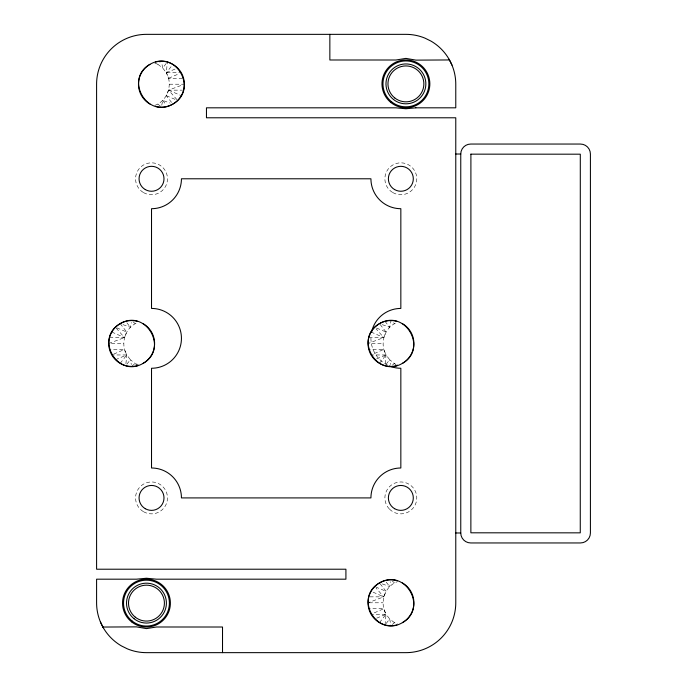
<?xml version="1.0" encoding="UTF-8"?>
<svg xmlns="http://www.w3.org/2000/svg" width="687" height="687" viewBox="0 0 687 687"><rect width="100%" height="100%" fill="white"/><g stroke="black" fill="none" stroke-linecap="round" stroke-linejoin="round"><path stroke-width="0.52" stroke-dasharray="3.44 2.58" d="M125.919 363.715L126.76 354.964C120.345 343.929 124.828 328.12 136.756 322.976M154.738 105.403C167.671 101.032 173.107 84.295 166.323 72.745L167.353 62.053M385.201 363.715L386.051 354.964C379.636 343.929 384.119 328.12 396.038 322.976M385.021 624.947L386.051 614.255C379.258 602.705 384.703 585.968 397.636 581.597M161.78 105.231L162.682 100.431L170.101 103.084M122.982 324.633L130.41 327.278L131.303 322.486M382.273 324.633L389.692 327.278L390.955 320.563L394.441 323.637M382.273 583.916L389.692 586.569L390.594 581.769M171.57 102.397L166.323 95.682L168.616 90.152L183.369 84.587M120.199 323.637L126.76 332.036L124.467 337.566L108.726 343.5L123.686 343.5M380.143 324.479L386.051 332.036L383.758 337.566L368.017 343.5L382.977 343.5M380.143 583.761L386.051 591.318L383.758 596.848L368.996 602.413M182.502 78.275L168.616 78.275L166.323 72.745L172.884 64.346M120.199 363.363L126.76 354.964L124.467 349.434L109.508 349.434M379.482 363.363L386.051 354.964L383.758 349.434L368.799 349.434M379.482 622.654L386.051 614.255L383.758 608.725L368.799 608.725M166.185 63.539L162.682 67.996L166.323 72.745L181.282 72.745M126.897 364.17L130.41 359.722L126.76 354.964L111.801 354.964M386.188 364.17L389.692 359.722L386.051 354.964L371.092 354.964L383.758 349.434M386.188 623.461L389.692 619.004L386.051 614.255L371.092 614.255L383.758 608.725M154.738 63.024L157.924 64.346L160.019 62.508M131.664 366.437L135.159 363.363L138.345 364.685M392.346 365.209L394.441 363.363L397.636 364.685M392.346 624.492L394.441 622.654L397.636 623.976M168.616 78.275L179.333 73.595M113.75 354.114L124.467 349.434M166.323 72.745L175.752 68.786M115.45 359.722L126.76 354.964M376.622 358.923L386.051 354.964M376.622 618.214L386.051 614.255M169.397 84.209L183.283 84.209M176.945 99.641L168.616 90.152L182.502 90.152M109.508 337.566L124.467 337.566L115.45 327.278L126.76 332.036M368.799 337.566L383.758 337.566L376.124 328.867M369.864 596.848L383.758 596.848L376.124 588.149M369.082 602.791L382.977 602.791M166.323 95.682L175.752 99.641M376.622 328.077L386.051 332.036M375.677 586.964L386.051 591.318M168.616 90.152L181.282 95.682M371.092 332.036L383.758 337.566M111.801 332.036L124.467 337.566M373.041 592.168L383.758 596.848M157.924 64.346L162.682 67.996L161.6 62.234M394.441 622.654L389.692 619.004L390.955 625.728M157.924 104.081L161.419 107.146M133.063 321.791L135.159 323.637M392.346 581.082L394.441 582.919M396.279 365.08L389.692 359.722L390.594 364.514M136.988 365.08L130.41 359.722L131.303 364.514M385.021 321.344L389.692 327.278M162.682 100.431L166.185 104.888M386.188 582.112L389.692 586.569M126.897 322.83L130.41 327.278M387.605 365.175A29.919 29.919 0 0 1 371.066 335.419M389.563 509.196A15.956 15.956 0 0 0 416.253 502.042A15.956 15.956 0 0 0 396.717 482.497A15.956 15.956 0 0 0 389.563 509.196M143.549 511.729A15.956 15.956 0 0 0 167.482 497.912A15.956 15.956 0 0 0 143.549 484.095A15.956 15.956 0 0 0 143.549 511.729M143.549 192.609A15.956 15.956 0 0 0 167.482 178.783A15.956 15.956 0 0 0 143.549 164.966A15.956 15.956 0 0 0 143.549 192.609M392.861 192.609A15.956 15.956 0 0 0 416.794 178.783A15.956 15.956 0 0 0 392.861 164.966A15.956 15.956 0 0 0 392.861 192.609"/><path stroke-width="1.03" d="M149.946 64.346C124.004 78.979 147.25 119.229 172.884 104.081C198.826 89.447 175.589 49.198 149.946 64.346A22.937 22.937 0 0 0 149.946 104.081M143.136 363.363C169.079 348.738 145.833 308.48 120.199 323.637C94.256 338.262 117.494 378.52 143.136 363.363A22.937 22.937 0 0 0 143.136 323.637M402.419 363.363C428.362 348.738 405.124 308.48 379.482 323.637C353.539 338.262 376.785 378.52 402.419 363.363A22.937 22.937 0 0 0 402.419 323.637M402.419 622.654C428.362 608.021 405.124 567.771 379.482 582.919C353.539 597.553 376.785 637.802 402.419 622.654A22.937 22.937 0 0 0 402.419 582.919M449.418 59.949L415.884 60.13L405.914 58.386L395.935 60.009L329.854 59.992L329.854 34.35M102.947 627.051L136.49 626.87L146.46 628.614L156.43 626.991L222.519 627.016L222.519 652.65M455.773 154.017L460.762 154.017A9.97 9.97 0 0 1 470.732 144.047L580.429 144.047A9.97 9.97 0 0 1 590.408 154.017L590.408 532.983A9.97 9.97 0 0 1 580.429 542.953L470.732 542.953A9.97 9.97 0 0 1 460.762 532.983L460.762 154.017M455.773 532.983L460.762 532.983M449.092 59.28L451.977 65.128M100.388 621.872L103.273 627.72M396.888 624.947A22.937 22.937 0 0 1 368.017 602.791A22.937 22.937 0 0 1 396.888 580.635M389.392 365.991A29.919 29.919 0 0 0 400.839 368.266L400.839 467.993A29.919 29.919 0 0 0 370.928 497.912L181.445 497.912A29.919 29.919 0 0 0 151.526 467.993L151.526 368.266A29.919 29.919 0 0 0 181.445 338.348A29.919 29.919 0 0 0 151.526 308.429L151.526 208.702A29.919 29.919 0 0 0 181.445 178.783L370.928 178.783A29.919 29.919 0 0 0 400.839 208.702L400.839 308.429A29.919 29.919 0 0 0 371.504 332.499M155.477 62.053A22.937 22.937 0 0 1 184.356 84.209A22.937 22.937 0 0 1 155.477 106.365M396.888 365.656A22.937 22.937 0 0 1 368.017 343.5A22.937 22.937 0 0 1 396.888 321.344M137.606 365.656A22.937 22.937 0 0 1 108.726 343.5A22.937 22.937 0 0 1 137.606 321.344M470.904 154.154L470.87 532.811L580.266 532.846L580.3 154.189L470.904 154.154M415.884 107.816L405.914 108.761L395.935 107.816L206.461 107.816L206.461 117.786L455.773 117.786L455.773 602.791A49.859 49.859 0 0 1 405.914 652.65L146.46 652.65A49.859 49.859 0 0 1 127.378 648.854L121.53 645.969A49.859 49.859 0 0 1 96.592 602.791L96.592 579.184L136.49 579.184L146.46 578.239L156.43 579.184L345.913 579.184L345.913 569.214L96.592 569.214L96.592 84.209A49.859 49.859 0 0 1 146.46 34.35L405.914 34.35A49.859 49.859 0 0 1 424.995 38.146L430.843 41.031A49.859 49.859 0 0 1 455.773 84.209L455.773 107.816L415.884 107.816M131.535 621.829A23.933 23.933 0 0 0 170.127 606.69A23.933 23.933 0 0 0 137.718 580.841A23.933 23.933 0 0 0 131.535 621.829M132.162 621.048A22.937 22.937 0 0 0 169.139 606.535A22.937 22.937 0 0 0 138.078 581.769A22.937 22.937 0 0 0 132.162 621.048M134.025 618.712A19.949 19.949 0 0 0 166.177 606.089A19.949 19.949 0 0 0 139.169 584.551A19.949 19.949 0 0 0 134.025 618.712M135.27 617.158A17.948 17.948 0 0 0 164.21 605.797A17.948 17.948 0 0 0 139.899 586.406A17.948 17.948 0 0 0 135.27 617.158M394.613 508.706A12.469 12.469 0 0 0 413.308 497.912A12.469 12.469 0 0 0 394.613 487.117A12.469 12.469 0 0 0 394.613 508.706M394.613 189.586A12.469 12.469 0 0 0 413.308 178.783A12.469 12.469 0 0 0 394.613 167.989A12.469 12.469 0 0 0 394.613 189.586M145.292 189.586A12.469 12.469 0 0 0 163.995 178.783A12.469 12.469 0 0 0 145.292 167.989A12.469 12.469 0 0 0 145.292 189.586M145.292 508.706A12.469 12.469 0 0 0 163.995 497.912A12.469 12.469 0 0 0 145.292 487.117A12.469 12.469 0 0 0 145.292 508.706M390.989 102.595A23.933 23.933 0 0 0 429.581 87.447A23.933 23.933 0 0 0 397.163 61.598A23.933 23.933 0 0 0 390.989 102.595M391.607 101.813A22.937 22.937 0 0 0 428.594 87.301A22.937 22.937 0 0 0 397.533 62.526A22.937 22.937 0 0 0 391.607 101.813M393.479 99.478A19.949 19.949 0 0 0 425.631 86.854A19.949 19.949 0 0 0 398.623 65.317A19.949 19.949 0 0 0 393.479 99.478M394.716 97.915A17.948 17.948 0 0 0 423.664 86.553A17.948 17.948 0 0 0 399.353 67.171A17.948 17.948 0 0 0 394.716 97.915"/></g></svg>
